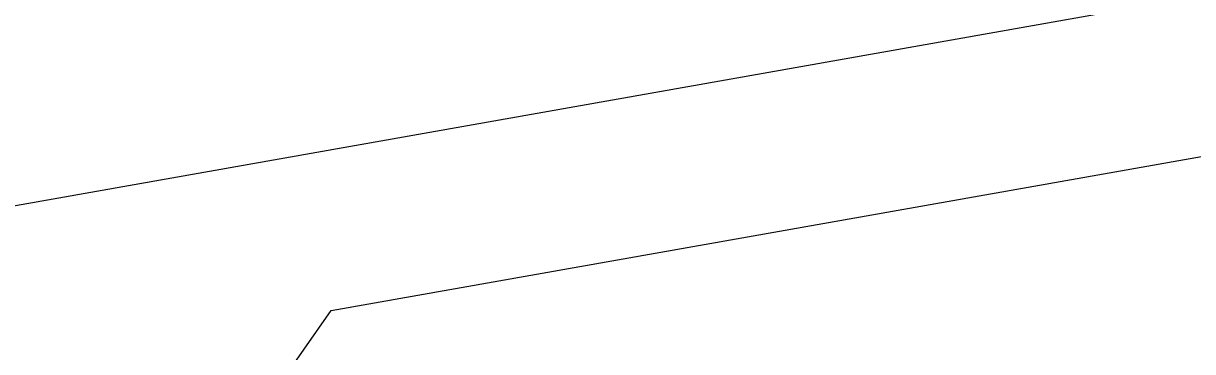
# Model space of a CAD drawing. Header units: millimetres. Extents: x -13407 to 95998, y -2611 to 109495.
# Drawn here: x 15237.28 to 15254.37, y 50778.63 to 50783.44 of the extents above; entities that cross this region are included whole.
import ezdxf
from ezdxf import colors
from ezdxf.entities.mleader import LeaderData, LeaderLine
from ezdxf.math import Vec2, Vec3

# ---------------------------------------------------------------- set-up
doc = ezdxf.new("R2010")
doc.units = ezdxf.units.MM
for name, color, linetype, lineweight in [('АР_Отметки', 250, 'Continuous', 15), ('АР_Размеры', 175, 'Continuous', 9), ('АР_Сущ Несущая стена', 202, 'Continuous', 30)]:
    doc.layers.add(name, color=color, linetype=linetype, lineweight=lineweight)
doc.styles.add('ISOCPEUR', font='isocpeur.ttf', dxfattribs={"width": 0.7})

# ---------------------------------------------------------------- blocks, each defined once
blk = doc.blocks.new('_DotSmall')
at = {"color": 0, "linetype": 'ByBlock', "const_width": 0.5}
blk.add_lwpolyline([(-0.0625, 0, 1), (0.0625, 0, 1)], format="xyb", close=True, dxfattribs=at)

msp = doc.modelspace()

# ---------------------------------------------------------------- linework, layer by layer
at = {"layer": 'АР_Размеры', "color": 5, "lineweight": 0, "ltscale": 100, "transparency": 33554687}
msp.add_lwpolyline([(15192.139, 50853.646), (15251.183, 50864.111), (15265.077, 50785.718), (15206.033, 50775.253)], close=True, dxfattribs=at)
msp.add_lwpolyline([(15192.139, 50853.646), (15251.183, 50864.111), (15265.077, 50785.718), (15206.033, 50775.253)], close=True, dxfattribs=at)
msp.add_lwpolyline([(15192.139, 50853.646), (15251.183, 50864.111), (15265.077, 50785.718), (15206.033, 50775.253)], close=True, dxfattribs=at)
msp.add_lwpolyline([(15192.139, 50853.646), (15251.183, 50864.111), (15265.077, 50785.718), (15206.033, 50775.253)], close=True, dxfattribs=at)
msp.add_lwpolyline([(15192.139, 50853.646), (15251.183, 50864.111), (15265.077, 50785.718), (15206.033, 50775.253)], close=True, dxfattribs=at)
msp.add_lwpolyline([(15192.139, 50853.646), (15251.183, 50864.111), (15265.077, 50785.718), (15206.033, 50775.253)], close=True, dxfattribs=at)
msp.add_lwpolyline([(15192.139, 50853.646), (15251.183, 50864.111), (15265.077, 50785.718), (15206.033, 50775.253)], close=True, dxfattribs=at)
msp.add_lwpolyline([(15192.139, 50853.646), (15251.183, 50864.111), (15265.077, 50785.718), (15206.033, 50775.253)], close=True, dxfattribs=at)
msp.add_lwpolyline([(15192.139, 50853.646), (15251.183, 50864.111), (15265.077, 50785.718), (15206.033, 50775.253)], close=True, dxfattribs=at)
msp.add_lwpolyline([(15192.139, 50853.646), (15251.183, 50864.111), (15265.077, 50785.718), (15206.033, 50775.253)], close=True, dxfattribs=at)
msp.add_lwpolyline([(15192.139, 50853.646), (15251.183, 50864.111), (15265.077, 50785.718), (15206.033, 50775.253)], close=True, dxfattribs=at)
msp.add_lwpolyline([(15192.139, 50853.646), (15251.183, 50864.111), (15265.077, 50785.718), (15206.033, 50775.253)], close=True, dxfattribs=at)
msp.add_lwpolyline([(15192.139, 50853.646), (15251.183, 50864.111), (15265.077, 50785.718), (15206.033, 50775.253)], close=True, dxfattribs=at)
msp.add_lwpolyline([(15192.139, 50853.646), (15251.183, 50864.111), (15265.077, 50785.718), (15206.033, 50775.253)], close=True, dxfattribs=at)
msp.add_lwpolyline([(15192.139, 50853.646), (15251.183, 50864.111), (15265.077, 50785.718), (15206.033, 50775.253)], close=True, dxfattribs=at)
msp.add_lwpolyline([(15192.139, 50853.646), (15251.183, 50864.111), (15265.077, 50785.718), (15206.033, 50775.253)], close=True, dxfattribs=at)
msp.add_lwpolyline([(15192.139, 50853.646), (15251.183, 50864.111), (15265.077, 50785.718), (15206.033, 50775.253)], close=True, dxfattribs=at)
msp.add_lwpolyline([(15192.139, 50853.646), (15251.183, 50864.111), (15265.077, 50785.718), (15206.033, 50775.253)], close=True, dxfattribs=at)
msp.add_lwpolyline([(15192.139, 50853.646), (15251.183, 50864.111), (15265.077, 50785.718), (15206.033, 50775.253)], close=True, dxfattribs=at)
msp.add_lwpolyline([(15192.139, 50853.646), (15251.183, 50864.111), (15265.077, 50785.718), (15206.033, 50775.253)], close=True, dxfattribs=at)
msp.add_lwpolyline([(15192.139, 50853.646), (15251.183, 50864.111), (15265.077, 50785.718), (15206.033, 50775.253)], close=True, dxfattribs=at)
msp.add_lwpolyline([(15192.139, 50853.646), (15251.183, 50864.111), (15265.077, 50785.718), (15206.033, 50775.253)], close=True, dxfattribs=at)
msp.add_lwpolyline([(15192.139, 50853.646), (15251.183, 50864.111), (15265.077, 50785.718), (15206.033, 50775.253)], close=True, dxfattribs=at)
msp.add_lwpolyline([(15192.139, 50853.646), (15251.183, 50864.111), (15265.077, 50785.718), (15206.033, 50775.253)], close=True, dxfattribs=at)
msp.add_lwpolyline([(15192.139, 50853.646), (15251.183, 50864.111), (15265.077, 50785.718), (15206.033, 50775.253)], close=True, dxfattribs=at)
msp.add_lwpolyline([(15192.139, 50853.646), (15251.183, 50864.111), (15265.077, 50785.718), (15206.033, 50775.253)], close=True, dxfattribs=at)
msp.add_lwpolyline([(15192.139, 50853.646), (15251.183, 50864.111), (15265.077, 50785.718), (15206.033, 50775.253)], close=True, dxfattribs=at)
msp.add_lwpolyline([(15192.139, 50853.646), (15251.183, 50864.111), (15265.077, 50785.718), (15206.033, 50775.253)], close=True, dxfattribs=at)
msp.add_lwpolyline([(15192.139, 50853.646), (15251.183, 50864.111), (15265.077, 50785.718), (15206.033, 50775.253)], close=True, dxfattribs=at)
msp.add_lwpolyline([(15192.139, 50853.646), (15251.183, 50864.111), (15265.077, 50785.718), (15206.033, 50775.253)], close=True, dxfattribs=at)
msp.add_lwpolyline([(15192.139, 50853.646), (15251.183, 50864.111), (15265.077, 50785.718), (15206.033, 50775.253)], close=True, dxfattribs=at)
msp.add_lwpolyline([(15192.139, 50853.646), (15251.183, 50864.111), (15265.077, 50785.718), (15206.033, 50775.253)], close=True, dxfattribs=at)
msp.add_lwpolyline([(15192.139, 50853.646), (15251.183, 50864.111), (15265.077, 50785.718), (15206.033, 50775.253)], close=True, dxfattribs=at)
msp.add_lwpolyline([(15192.139, 50853.646), (15251.183, 50864.111), (15265.077, 50785.718), (15206.033, 50775.253)], close=True, dxfattribs=at)
msp.add_lwpolyline([(15192.139, 50853.646), (15251.183, 50864.111), (15265.077, 50785.718), (15206.033, 50775.253)], close=True, dxfattribs=at)
msp.add_lwpolyline([(15192.139, 50853.646), (15251.183, 50864.111), (15265.077, 50785.718), (15206.033, 50775.253)], close=True, dxfattribs=at)
msp.add_lwpolyline([(15192.139, 50853.646), (15251.183, 50864.111), (15265.077, 50785.718), (15206.033, 50775.253)], close=True, dxfattribs=at)
msp.add_lwpolyline([(15192.139, 50853.646), (15251.183, 50864.111), (15265.077, 50785.718), (15206.033, 50775.253)], close=True, dxfattribs=at)
msp.add_lwpolyline([(15192.139, 50853.646), (15251.183, 50864.111), (15265.077, 50785.718), (15206.033, 50775.253)], close=True, dxfattribs=at)
msp.add_lwpolyline([(15192.139, 50853.646), (15251.183, 50864.111), (15265.077, 50785.718), (15206.033, 50775.253)], close=True, dxfattribs=at)
msp.add_lwpolyline([(15192.139, 50853.646), (15251.183, 50864.111), (15265.077, 50785.718), (15206.033, 50775.253)], close=True, dxfattribs=at)
msp.add_lwpolyline([(15192.139, 50853.646), (15251.183, 50864.111), (15265.077, 50785.718), (15206.033, 50775.253)], close=True, dxfattribs=at)
msp.add_lwpolyline([(15192.139, 50853.646), (15251.183, 50864.111), (15265.077, 50785.718), (15206.033, 50775.253)], close=True, dxfattribs=at)
msp.add_lwpolyline([(15192.139, 50853.646), (15251.183, 50864.111), (15265.077, 50785.718), (15206.033, 50775.253)], close=True, dxfattribs=at)
msp.add_lwpolyline([(15192.139, 50853.646), (15251.183, 50864.111), (15265.077, 50785.718), (15206.033, 50775.253)], close=True, dxfattribs=at)
msp.add_lwpolyline([(15192.139, 50853.646), (15251.183, 50864.111), (15265.077, 50785.718), (15206.033, 50775.253)], close=True, dxfattribs=at)
msp.add_lwpolyline([(15192.139, 50853.646), (15251.183, 50864.111), (15265.077, 50785.718), (15206.033, 50775.253)], close=True, dxfattribs=at)
msp.add_lwpolyline([(15192.139, 50853.646), (15251.183, 50864.111), (15265.077, 50785.718), (15206.033, 50775.253)], close=True, dxfattribs=at)
msp.add_lwpolyline([(15192.139, 50853.646), (15251.183, 50864.111), (15265.077, 50785.718), (15206.033, 50775.253)], close=True, dxfattribs=at)
msp.add_lwpolyline([(15192.139, 50853.646), (15251.183, 50864.111), (15265.077, 50785.718), (15206.033, 50775.253)], close=True, dxfattribs=at)
msp.add_lwpolyline([(15192.139, 50853.646), (15251.183, 50864.111), (15265.077, 50785.718), (15206.033, 50775.253)], close=True, dxfattribs=at)
msp.add_lwpolyline([(15192.139, 50853.646), (15251.183, 50864.111), (15265.077, 50785.718), (15206.033, 50775.253)], close=True, dxfattribs=at)
msp.add_lwpolyline([(15192.139, 50853.646), (15251.183, 50864.111), (15265.077, 50785.718), (15206.033, 50775.253)], close=True, dxfattribs=at)
msp.add_lwpolyline([(15192.139, 50853.646), (15251.183, 50864.111), (15265.077, 50785.718), (15206.033, 50775.253)], close=True, dxfattribs=at)
msp.add_lwpolyline([(15192.139, 50853.646), (15251.183, 50864.111), (15265.077, 50785.718), (15206.033, 50775.253)], close=True, dxfattribs=at)
msp.add_lwpolyline([(15192.139, 50853.646), (15251.183, 50864.111), (15265.077, 50785.718), (15206.033, 50775.253)], close=True, dxfattribs=at)
msp.add_lwpolyline([(15192.139, 50853.646), (15251.183, 50864.111), (15265.077, 50785.718), (15206.033, 50775.253)], close=True, dxfattribs=at)
msp.add_lwpolyline([(15192.139, 50853.646), (15251.183, 50864.111), (15265.077, 50785.718), (15206.033, 50775.253)], close=True, dxfattribs=at)
msp.add_lwpolyline([(15192.139, 50853.646), (15251.183, 50864.111), (15265.077, 50785.718), (15206.033, 50775.253)], close=True, dxfattribs=at)
msp.add_lwpolyline([(15192.139, 50853.646), (15251.183, 50864.111), (15265.077, 50785.718), (15206.033, 50775.253)], close=True, dxfattribs=at)
msp.add_lwpolyline([(15192.139, 50853.646), (15251.183, 50864.111), (15265.077, 50785.718), (15206.033, 50775.253)], close=True, dxfattribs=at)
msp.add_lwpolyline([(15192.139, 50853.646), (15251.183, 50864.111), (15265.077, 50785.718), (15206.033, 50775.253)], close=True, dxfattribs=at)
msp.add_lwpolyline([(15192.139, 50853.646), (15251.183, 50864.111), (15265.077, 50785.718), (15206.033, 50775.253)], close=True, dxfattribs=at)
msp.add_lwpolyline([(15192.139, 50853.646), (15251.183, 50864.111), (15265.077, 50785.718), (15206.033, 50775.253)], close=True, dxfattribs=at)
msp.add_lwpolyline([(15192.139, 50853.646), (15251.183, 50864.111), (15265.077, 50785.718), (15206.033, 50775.253)], close=True, dxfattribs=at)
msp.add_lwpolyline([(15192.139, 50853.646), (15251.183, 50864.111), (15265.077, 50785.718), (15206.033, 50775.253)], close=True, dxfattribs=at)
msp.add_lwpolyline([(15192.139, 50853.646), (15251.183, 50864.111), (15265.077, 50785.718), (15206.033, 50775.253)], close=True, dxfattribs=at)
msp.add_lwpolyline([(15192.139, 50853.646), (15251.183, 50864.111), (15265.077, 50785.718), (15206.033, 50775.253)], close=True, dxfattribs=at)
msp.add_lwpolyline([(15192.139, 50853.646), (15251.183, 50864.111), (15265.077, 50785.718), (15206.033, 50775.253)], close=True, dxfattribs=at)
msp.add_lwpolyline([(15192.139, 50853.646), (15251.183, 50864.111), (15265.077, 50785.718), (15206.033, 50775.253)], close=True, dxfattribs=at)
msp.add_lwpolyline([(15192.139, 50853.646), (15251.183, 50864.111), (15265.077, 50785.718), (15206.033, 50775.253)], close=True, dxfattribs=at)
msp.add_lwpolyline([(15192.139, 50853.646), (15251.183, 50864.111), (15265.077, 50785.718), (15206.033, 50775.253)], close=True, dxfattribs=at)
msp.add_lwpolyline([(15192.139, 50853.646), (15251.183, 50864.111), (15265.077, 50785.718), (15206.033, 50775.253)], close=True, dxfattribs=at)
msp.add_lwpolyline([(15192.139, 50853.646), (15251.183, 50864.111), (15265.077, 50785.718), (15206.033, 50775.253)], close=True, dxfattribs=at)
msp.add_lwpolyline([(15192.139, 50853.646), (15251.183, 50864.111), (15265.077, 50785.718), (15206.033, 50775.253)], close=True, dxfattribs=at)
msp.add_lwpolyline([(15192.139, 50853.646), (15251.183, 50864.111), (15265.077, 50785.718), (15206.033, 50775.253)], close=True, dxfattribs=at)
msp.add_lwpolyline([(15192.139, 50853.646), (15251.183, 50864.111), (15265.077, 50785.718), (15206.033, 50775.253)], close=True, dxfattribs=at)
msp.add_lwpolyline([(15192.139, 50853.646), (15251.183, 50864.111), (15265.077, 50785.718), (15206.033, 50775.253)], close=True, dxfattribs=at)
msp.add_lwpolyline([(15192.139, 50853.646), (15251.183, 50864.111), (15265.077, 50785.718), (15206.033, 50775.253)], close=True, dxfattribs=at)
msp.add_lwpolyline([(15192.139, 50853.646), (15251.183, 50864.111), (15265.077, 50785.718), (15206.033, 50775.253)], close=True, dxfattribs=at)
msp.add_lwpolyline([(15192.139, 50853.646), (15251.183, 50864.111), (15265.077, 50785.718), (15206.033, 50775.253)], close=True, dxfattribs=at)
msp.add_lwpolyline([(15192.139, 50853.646), (15251.183, 50864.111), (15265.077, 50785.718), (15206.033, 50775.253)], close=True, dxfattribs=at)
msp.add_lwpolyline([(15192.139, 50853.646), (15251.183, 50864.111), (15265.077, 50785.718), (15206.033, 50775.253)], close=True, dxfattribs=at)
msp.add_lwpolyline([(15192.139, 50853.646), (15251.183, 50864.111), (15265.077, 50785.718), (15206.033, 50775.253)], close=True, dxfattribs=at)
msp.add_lwpolyline([(15192.139, 50853.646), (15251.183, 50864.111), (15265.077, 50785.718), (15206.033, 50775.253)], close=True, dxfattribs=at)
msp.add_lwpolyline([(15192.139, 50853.646), (15251.183, 50864.111), (15265.077, 50785.718), (15206.033, 50775.253)], close=True, dxfattribs=at)
msp.add_lwpolyline([(15192.139, 50853.646), (15251.183, 50864.111), (15265.077, 50785.718), (15206.033, 50775.253)], close=True, dxfattribs=at)
msp.add_lwpolyline([(15192.139, 50853.646), (15251.183, 50864.111), (15265.077, 50785.718), (15206.033, 50775.253)], close=True, dxfattribs=at)
msp.add_lwpolyline([(15192.139, 50853.646), (15251.183, 50864.111), (15265.077, 50785.718), (15206.033, 50775.253)], close=True, dxfattribs=at)
msp.add_lwpolyline([(15192.139, 50853.646), (15251.183, 50864.111), (15265.077, 50785.718), (15206.033, 50775.253)], close=True, dxfattribs=at)
msp.add_lwpolyline([(15192.139, 50853.646), (15251.183, 50864.111), (15265.077, 50785.718), (15206.033, 50775.253)], close=True, dxfattribs=at)
msp.add_lwpolyline([(15192.139, 50853.646), (15251.183, 50864.111), (15265.077, 50785.718), (15206.033, 50775.253)], close=True, dxfattribs=at)
msp.add_lwpolyline([(15192.139, 50853.646), (15251.183, 50864.111), (15265.077, 50785.718), (15206.033, 50775.253)], close=True, dxfattribs=at)
msp.add_lwpolyline([(15192.139, 50853.646), (15251.183, 50864.111), (15265.077, 50785.718), (15206.033, 50775.253)], close=True, dxfattribs=at)
msp.add_lwpolyline([(15192.139, 50853.646), (15251.183, 50864.111), (15265.077, 50785.718), (15206.033, 50775.253)], close=True, dxfattribs=at)
msp.add_lwpolyline([(15192.139, 50853.646), (15251.183, 50864.111), (15265.077, 50785.718), (15206.033, 50775.253)], close=True, dxfattribs=at)
msp.add_lwpolyline([(15192.139, 50853.646), (15251.183, 50864.111), (15265.077, 50785.718), (15206.033, 50775.253)], close=True, dxfattribs=at)
msp.add_lwpolyline([(15192.139, 50853.646), (15251.183, 50864.111), (15265.077, 50785.718), (15206.033, 50775.253)], close=True, dxfattribs=at)
msp.add_lwpolyline([(15192.139, 50853.646), (15251.183, 50864.111), (15265.077, 50785.718), (15206.033, 50775.253)], close=True, dxfattribs=at)
msp.add_lwpolyline([(15192.139, 50853.646), (15251.183, 50864.111), (15265.077, 50785.718), (15206.033, 50775.253)], close=True, dxfattribs=at)
msp.add_lwpolyline([(15192.139, 50853.646), (15251.183, 50864.111), (15265.077, 50785.718), (15206.033, 50775.253)], close=True, dxfattribs=at)
msp.add_lwpolyline([(15192.139, 50853.646), (15251.183, 50864.111), (15265.077, 50785.718), (15206.033, 50775.253)], close=True, dxfattribs=at)
msp.add_lwpolyline([(15192.139, 50853.646), (15251.183, 50864.111), (15265.077, 50785.718), (15206.033, 50775.253)], close=True, dxfattribs=at)
msp.add_lwpolyline([(15192.139, 50853.646), (15251.183, 50864.111), (15265.077, 50785.718), (15206.033, 50775.253)], close=True, dxfattribs=at)
msp.add_lwpolyline([(15192.139, 50853.646), (15251.183, 50864.111), (15265.077, 50785.718), (15206.033, 50775.253)], close=True, dxfattribs=at)
msp.add_lwpolyline([(15192.139, 50853.646), (15251.183, 50864.111), (15265.077, 50785.718), (15206.033, 50775.253)], close=True, dxfattribs=at)
msp.add_lwpolyline([(15192.139, 50853.646), (15251.183, 50864.111), (15265.077, 50785.718), (15206.033, 50775.253)], close=True, dxfattribs=at)
msp.add_lwpolyline([(15192.139, 50853.646), (15251.183, 50864.111), (15265.077, 50785.718), (15206.033, 50775.253)], close=True, dxfattribs=at)
msp.add_lwpolyline([(15192.139, 50853.646), (15251.183, 50864.111), (15265.077, 50785.718), (15206.033, 50775.253)], close=True, dxfattribs=at)
msp.add_lwpolyline([(15192.139, 50853.646), (15251.183, 50864.111), (15265.077, 50785.718), (15206.033, 50775.253)], close=True, dxfattribs=at)
msp.add_lwpolyline([(15192.139, 50853.646), (15251.183, 50864.111), (15265.077, 50785.718), (15206.033, 50775.253)], close=True, dxfattribs=at)
msp.add_lwpolyline([(15192.139, 50853.646), (15251.183, 50864.111), (15265.077, 50785.718), (15206.033, 50775.253)], close=True, dxfattribs=at)
msp.add_lwpolyline([(15246.184, 50748.813), (15240.992, 50778.105), (15241.782, 50779.236), (15264.521, 50783.266), (15265.652, 50782.476), (15266.354, 50778.514), (15265.436, 50778.104), (15265.154, 50778.302), (15260.592, 50777.493), (15260.493, 50777.352), (15258.39, 50775.246), (15258.002, 50773.939), (15259.045, 50768.056)], dxfattribs=at)
msp.add_lwpolyline([(15246.184, 50748.813), (15240.992, 50778.105), (15241.782, 50779.236), (15264.521, 50783.266), (15265.652, 50782.476), (15266.354, 50778.514), (15265.436, 50778.104), (15265.154, 50778.302), (15260.592, 50777.493), (15260.493, 50777.352), (15258.39, 50775.246), (15258.002, 50773.939), (15259.045, 50768.056)], dxfattribs=at)
msp.add_lwpolyline([(15246.184, 50748.813), (15240.992, 50778.105), (15241.782, 50779.236), (15264.521, 50783.266), (15265.652, 50782.476), (15266.354, 50778.514), (15265.436, 50778.104), (15265.154, 50778.302), (15260.592, 50777.493), (15260.493, 50777.352), (15258.39, 50775.246), (15258.002, 50773.939), (15259.045, 50768.056)], dxfattribs=at)
msp.add_lwpolyline([(15246.184, 50748.813), (15240.992, 50778.105), (15241.782, 50779.236), (15264.521, 50783.266), (15265.652, 50782.476), (15266.354, 50778.514), (15265.436, 50778.104), (15265.154, 50778.302), (15260.592, 50777.493), (15260.493, 50777.352), (15258.39, 50775.246), (15258.002, 50773.939), (15259.045, 50768.056)], dxfattribs=at)
msp.add_lwpolyline([(15246.184, 50748.813), (15240.992, 50778.105), (15241.782, 50779.236), (15264.521, 50783.266), (15265.652, 50782.476), (15266.354, 50778.514), (15265.436, 50778.104), (15265.154, 50778.302), (15260.592, 50777.493), (15260.493, 50777.352), (15258.39, 50775.246), (15258.002, 50773.939), (15259.045, 50768.056)], dxfattribs=at)
msp.add_lwpolyline([(15246.184, 50748.813), (15240.992, 50778.105), (15241.782, 50779.236), (15264.521, 50783.266), (15265.652, 50782.476), (15266.354, 50778.514), (15265.436, 50778.104), (15265.154, 50778.302), (15260.592, 50777.493), (15260.493, 50777.352), (15258.39, 50775.246), (15258.002, 50773.939), (15259.045, 50768.056)], dxfattribs=at)
msp.add_lwpolyline([(15246.184, 50748.813), (15240.992, 50778.105), (15241.782, 50779.236), (15264.521, 50783.266), (15265.652, 50782.476), (15266.354, 50778.514), (15265.436, 50778.104), (15265.154, 50778.302), (15260.592, 50777.493), (15260.493, 50777.352), (15258.39, 50775.246), (15258.002, 50773.939), (15259.045, 50768.056)], dxfattribs=at)
msp.add_lwpolyline([(15246.184, 50748.813), (15240.992, 50778.105), (15241.782, 50779.236), (15264.521, 50783.266), (15265.652, 50782.476), (15266.354, 50778.514), (15265.436, 50778.104), (15265.154, 50778.302), (15260.592, 50777.493), (15260.493, 50777.352), (15258.39, 50775.246), (15258.002, 50773.939), (15259.045, 50768.056)], dxfattribs=at)
msp.add_lwpolyline([(15246.184, 50748.813), (15240.992, 50778.105), (15241.782, 50779.236), (15264.521, 50783.266), (15265.652, 50782.476), (15266.354, 50778.514), (15265.436, 50778.104), (15265.154, 50778.302), (15260.592, 50777.493), (15260.493, 50777.352), (15258.39, 50775.246), (15258.002, 50773.939), (15259.045, 50768.056)], dxfattribs=at)
msp.add_lwpolyline([(15246.184, 50748.813), (15240.992, 50778.105), (15241.782, 50779.236), (15264.521, 50783.266), (15265.652, 50782.476), (15266.354, 50778.514), (15265.436, 50778.104), (15265.154, 50778.302), (15260.592, 50777.493), (15260.493, 50777.352), (15258.39, 50775.246), (15258.002, 50773.939), (15259.045, 50768.056)], dxfattribs=at)
msp.add_lwpolyline([(15246.184, 50748.813), (15240.992, 50778.105), (15241.782, 50779.236), (15264.521, 50783.266), (15265.652, 50782.476), (15266.354, 50778.514), (15265.436, 50778.104), (15265.154, 50778.302), (15260.592, 50777.493), (15260.493, 50777.352), (15258.39, 50775.246), (15258.002, 50773.939), (15259.045, 50768.056)], dxfattribs=at)
msp.add_lwpolyline([(15246.184, 50748.813), (15240.992, 50778.105), (15241.782, 50779.236), (15264.521, 50783.266), (15265.652, 50782.476), (15266.354, 50778.514), (15265.436, 50778.104), (15265.154, 50778.302), (15260.592, 50777.493), (15260.493, 50777.352), (15258.39, 50775.246), (15258.002, 50773.939), (15259.045, 50768.056)], dxfattribs=at)
msp.add_lwpolyline([(15246.184, 50748.813), (15240.992, 50778.105), (15241.782, 50779.236), (15264.521, 50783.266), (15265.652, 50782.476), (15266.354, 50778.514), (15265.436, 50778.104), (15265.154, 50778.302), (15260.592, 50777.493), (15260.493, 50777.352), (15258.39, 50775.246), (15258.002, 50773.939), (15259.045, 50768.056)], dxfattribs=at)
msp.add_lwpolyline([(15246.184, 50748.813), (15240.992, 50778.105), (15241.782, 50779.236), (15264.521, 50783.266), (15265.652, 50782.476), (15266.354, 50778.514), (15265.436, 50778.104), (15265.154, 50778.302), (15260.592, 50777.493), (15260.493, 50777.352), (15258.39, 50775.246), (15258.002, 50773.939), (15259.045, 50768.056)], dxfattribs=at)
msp.add_lwpolyline([(15246.184, 50748.813), (15240.992, 50778.105), (15241.782, 50779.236), (15264.521, 50783.266), (15265.652, 50782.476), (15266.354, 50778.514), (15265.436, 50778.104), (15265.154, 50778.302), (15260.592, 50777.493), (15260.493, 50777.352), (15258.39, 50775.246), (15258.002, 50773.939), (15259.045, 50768.056)], dxfattribs=at)
msp.add_lwpolyline([(15246.184, 50748.813), (15240.992, 50778.105), (15241.782, 50779.236), (15264.521, 50783.266), (15265.652, 50782.476), (15266.354, 50778.514), (15265.436, 50778.104), (15265.154, 50778.302), (15260.592, 50777.493), (15260.493, 50777.352), (15258.39, 50775.246), (15258.002, 50773.939), (15259.045, 50768.056)], dxfattribs=at)
msp.add_lwpolyline([(15246.184, 50748.813), (15240.992, 50778.105), (15241.782, 50779.236), (15264.521, 50783.266), (15265.652, 50782.476), (15266.354, 50778.514), (15265.436, 50778.104), (15265.154, 50778.302), (15260.592, 50777.493), (15260.493, 50777.352), (15258.39, 50775.246), (15258.002, 50773.939), (15259.045, 50768.056)], dxfattribs=at)
msp.add_lwpolyline([(15246.184, 50748.813), (15240.992, 50778.105), (15241.782, 50779.236), (15264.521, 50783.266), (15265.652, 50782.476), (15266.354, 50778.514), (15265.436, 50778.104), (15265.154, 50778.302), (15260.592, 50777.493), (15260.493, 50777.352), (15258.39, 50775.246), (15258.002, 50773.939), (15259.045, 50768.056)], dxfattribs=at)
msp.add_lwpolyline([(15246.184, 50748.813), (15240.992, 50778.105), (15241.782, 50779.236), (15264.521, 50783.266), (15265.652, 50782.476), (15266.354, 50778.514), (15265.436, 50778.104), (15265.154, 50778.302), (15260.592, 50777.493), (15260.493, 50777.352), (15258.39, 50775.246), (15258.002, 50773.939), (15259.045, 50768.056)], dxfattribs=at)
msp.add_lwpolyline([(15246.184, 50748.813), (15240.992, 50778.105), (15241.782, 50779.236), (15264.521, 50783.266), (15265.652, 50782.476), (15266.354, 50778.514), (15265.436, 50778.104), (15265.154, 50778.302), (15260.592, 50777.493), (15260.493, 50777.352), (15258.39, 50775.246), (15258.002, 50773.939), (15259.045, 50768.056)], dxfattribs=at)
msp.add_lwpolyline([(15246.184, 50748.813), (15240.992, 50778.105), (15241.782, 50779.236), (15264.521, 50783.266), (15265.652, 50782.476), (15266.354, 50778.514), (15265.436, 50778.104), (15265.154, 50778.302), (15260.592, 50777.493), (15260.493, 50777.352), (15258.39, 50775.246), (15258.002, 50773.939), (15259.045, 50768.056)], dxfattribs=at)
msp.add_lwpolyline([(15246.184, 50748.813), (15240.992, 50778.105), (15241.782, 50779.236), (15264.521, 50783.266), (15265.652, 50782.476), (15266.354, 50778.514), (15265.436, 50778.104), (15265.154, 50778.302), (15260.592, 50777.493), (15260.493, 50777.352), (15258.39, 50775.246), (15258.002, 50773.939), (15259.045, 50768.056)], dxfattribs=at)
msp.add_lwpolyline([(15246.184, 50748.813), (15240.992, 50778.105), (15241.782, 50779.236), (15264.521, 50783.266), (15265.652, 50782.476), (15266.354, 50778.514), (15265.436, 50778.104), (15265.154, 50778.302), (15260.592, 50777.493), (15260.493, 50777.352), (15258.39, 50775.246), (15258.002, 50773.939), (15259.045, 50768.056)], dxfattribs=at)
msp.add_lwpolyline([(15246.184, 50748.813), (15240.992, 50778.105), (15241.782, 50779.236), (15264.521, 50783.266), (15265.652, 50782.476), (15266.354, 50778.514), (15265.436, 50778.104), (15265.154, 50778.302), (15260.592, 50777.493), (15260.493, 50777.352), (15258.39, 50775.246), (15258.002, 50773.939), (15259.045, 50768.056)], dxfattribs=at)
msp.add_lwpolyline([(15246.184, 50748.813), (15240.992, 50778.105), (15241.782, 50779.236), (15264.521, 50783.266), (15265.652, 50782.476), (15266.354, 50778.514), (15265.436, 50778.104), (15265.154, 50778.302), (15260.592, 50777.493), (15260.493, 50777.352), (15258.39, 50775.246), (15258.002, 50773.939), (15259.045, 50768.056)], dxfattribs=at)
msp.add_lwpolyline([(15246.184, 50748.813), (15240.992, 50778.105), (15241.782, 50779.236), (15264.521, 50783.266), (15265.652, 50782.476), (15266.354, 50778.514), (15265.436, 50778.104), (15265.154, 50778.302), (15260.592, 50777.493), (15260.493, 50777.352), (15258.39, 50775.246), (15258.002, 50773.939), (15259.045, 50768.056)], dxfattribs=at)
msp.add_lwpolyline([(15246.184, 50748.813), (15240.992, 50778.105), (15241.782, 50779.236), (15264.521, 50783.266), (15265.652, 50782.476), (15266.354, 50778.514), (15265.436, 50778.104), (15265.154, 50778.302), (15260.592, 50777.493), (15260.493, 50777.352), (15258.39, 50775.246), (15258.002, 50773.939), (15259.045, 50768.056)], dxfattribs=at)
msp.add_lwpolyline([(15246.184, 50748.813), (15240.992, 50778.105), (15241.782, 50779.236), (15264.521, 50783.266), (15265.652, 50782.476), (15266.354, 50778.514), (15265.436, 50778.104), (15265.154, 50778.302), (15260.592, 50777.493), (15260.493, 50777.352), (15258.39, 50775.246), (15258.002, 50773.939), (15259.045, 50768.056)], dxfattribs=at)
msp.add_lwpolyline([(15246.184, 50748.813), (15240.992, 50778.105), (15241.782, 50779.236), (15264.521, 50783.266), (15265.652, 50782.476), (15266.354, 50778.514), (15265.436, 50778.104), (15265.154, 50778.302), (15260.592, 50777.493), (15260.493, 50777.352), (15258.39, 50775.246), (15258.002, 50773.939), (15259.045, 50768.056)], dxfattribs=at)
msp.add_lwpolyline([(15246.184, 50748.813), (15240.992, 50778.105), (15241.782, 50779.236), (15264.521, 50783.266), (15265.652, 50782.476), (15266.354, 50778.514), (15265.436, 50778.104), (15265.154, 50778.302), (15260.592, 50777.493), (15260.493, 50777.352), (15258.39, 50775.246), (15258.002, 50773.939), (15259.045, 50768.056)], dxfattribs=at)
msp.add_lwpolyline([(15246.184, 50748.813), (15240.992, 50778.105), (15241.782, 50779.236), (15264.521, 50783.266), (15265.652, 50782.476), (15266.354, 50778.514), (15265.436, 50778.104), (15265.154, 50778.302), (15260.592, 50777.493), (15260.493, 50777.352), (15258.39, 50775.246), (15258.002, 50773.939), (15259.045, 50768.056)], dxfattribs=at)
msp.add_lwpolyline([(15246.184, 50748.813), (15240.992, 50778.105), (15241.782, 50779.236), (15264.521, 50783.266), (15265.652, 50782.476), (15266.354, 50778.514), (15265.436, 50778.104), (15265.154, 50778.302), (15260.592, 50777.493), (15260.493, 50777.352), (15258.39, 50775.246), (15258.002, 50773.939), (15259.045, 50768.056)], dxfattribs=at)
msp.add_lwpolyline([(15246.184, 50748.813), (15240.992, 50778.105), (15241.782, 50779.236), (15264.521, 50783.266), (15265.652, 50782.476), (15266.354, 50778.514), (15265.436, 50778.104), (15265.154, 50778.302), (15260.592, 50777.493), (15260.493, 50777.352), (15258.39, 50775.246), (15258.002, 50773.939), (15259.045, 50768.056)], dxfattribs=at)
msp.add_lwpolyline([(15246.184, 50748.813), (15240.992, 50778.105), (15241.782, 50779.236), (15264.521, 50783.266), (15265.652, 50782.476), (15266.354, 50778.514), (15265.436, 50778.104), (15265.154, 50778.302), (15260.592, 50777.493), (15260.493, 50777.352), (15258.39, 50775.246), (15258.002, 50773.939), (15259.045, 50768.056)], dxfattribs=at)
msp.add_lwpolyline([(15246.184, 50748.813), (15240.992, 50778.105), (15241.782, 50779.236), (15264.521, 50783.266), (15265.652, 50782.476), (15266.354, 50778.514), (15265.436, 50778.104), (15265.154, 50778.302), (15260.592, 50777.493), (15260.493, 50777.352), (15258.39, 50775.246), (15258.002, 50773.939), (15259.045, 50768.056)], dxfattribs=at)
msp.add_lwpolyline([(15246.184, 50748.813), (15240.992, 50778.105), (15241.782, 50779.236), (15264.521, 50783.266), (15265.652, 50782.476), (15266.354, 50778.514), (15265.436, 50778.104), (15265.154, 50778.302), (15260.592, 50777.493), (15260.493, 50777.352), (15258.39, 50775.246), (15258.002, 50773.939), (15259.045, 50768.056)], dxfattribs=at)
msp.add_lwpolyline([(15246.184, 50748.813), (15240.992, 50778.105), (15241.782, 50779.236), (15264.521, 50783.266), (15265.652, 50782.476), (15266.354, 50778.514), (15265.436, 50778.104), (15265.154, 50778.302), (15260.592, 50777.493), (15260.493, 50777.352), (15258.39, 50775.246), (15258.002, 50773.939), (15259.045, 50768.056)], dxfattribs=at)
msp.add_lwpolyline([(15246.184, 50748.813), (15240.992, 50778.105), (15241.782, 50779.236), (15264.521, 50783.266), (15265.652, 50782.476), (15266.354, 50778.514), (15265.436, 50778.104), (15265.154, 50778.302), (15260.592, 50777.493), (15260.493, 50777.352), (15258.39, 50775.246), (15258.002, 50773.939), (15259.045, 50768.056)], dxfattribs=at)
msp.add_lwpolyline([(15246.184, 50748.813), (15240.992, 50778.105), (15241.782, 50779.236), (15264.521, 50783.266), (15265.652, 50782.476), (15266.354, 50778.514), (15265.436, 50778.104), (15265.154, 50778.302), (15260.592, 50777.493), (15260.493, 50777.352), (15258.39, 50775.246), (15258.002, 50773.939), (15259.045, 50768.056)], dxfattribs=at)
msp.add_lwpolyline([(15246.184, 50748.813), (15240.992, 50778.105), (15241.782, 50779.236), (15264.521, 50783.266), (15265.652, 50782.476), (15266.354, 50778.514), (15265.436, 50778.104), (15265.154, 50778.302), (15260.592, 50777.493), (15260.493, 50777.352), (15258.39, 50775.246), (15258.002, 50773.939), (15259.045, 50768.056)], dxfattribs=at)
msp.add_lwpolyline([(15246.184, 50748.813), (15240.992, 50778.105), (15241.782, 50779.236), (15264.521, 50783.266), (15265.652, 50782.476), (15266.354, 50778.514), (15265.436, 50778.104), (15265.154, 50778.302), (15260.592, 50777.493), (15260.493, 50777.352), (15258.39, 50775.246), (15258.002, 50773.939), (15259.045, 50768.056)], dxfattribs=at)
msp.add_lwpolyline([(15246.184, 50748.813), (15240.992, 50778.105), (15241.782, 50779.236), (15264.521, 50783.266), (15265.652, 50782.476), (15266.354, 50778.514), (15265.436, 50778.104), (15265.154, 50778.302), (15260.592, 50777.493), (15260.493, 50777.352), (15258.39, 50775.246), (15258.002, 50773.939), (15259.045, 50768.056)], dxfattribs=at)
msp.add_lwpolyline([(15246.184, 50748.813), (15240.992, 50778.105), (15241.782, 50779.236), (15264.521, 50783.266), (15265.652, 50782.476), (15266.354, 50778.514), (15265.436, 50778.104), (15265.154, 50778.302), (15260.592, 50777.493), (15260.493, 50777.352), (15258.39, 50775.246), (15258.002, 50773.939), (15259.045, 50768.056)], dxfattribs=at)
msp.add_lwpolyline([(15246.184, 50748.813), (15240.992, 50778.105), (15241.782, 50779.236), (15264.521, 50783.266), (15265.652, 50782.476), (15266.354, 50778.514), (15265.436, 50778.104), (15265.154, 50778.302), (15260.592, 50777.493), (15260.493, 50777.352), (15258.39, 50775.246), (15258.002, 50773.939), (15259.045, 50768.056)], dxfattribs=at)
msp.add_lwpolyline([(15246.184, 50748.813), (15240.992, 50778.105), (15241.782, 50779.236), (15264.521, 50783.266), (15265.652, 50782.476), (15266.354, 50778.514), (15265.436, 50778.104), (15265.154, 50778.302), (15260.592, 50777.493), (15260.493, 50777.352), (15258.39, 50775.246), (15258.002, 50773.939), (15259.045, 50768.056)], dxfattribs=at)
msp.add_lwpolyline([(15246.184, 50748.813), (15240.992, 50778.105), (15241.782, 50779.236), (15264.521, 50783.266), (15265.652, 50782.476), (15266.354, 50778.514), (15265.436, 50778.104), (15265.154, 50778.302), (15260.592, 50777.493), (15260.493, 50777.352), (15258.39, 50775.246), (15258.002, 50773.939), (15259.045, 50768.056)], dxfattribs=at)
msp.add_lwpolyline([(15246.184, 50748.813), (15240.992, 50778.105), (15241.782, 50779.236), (15264.521, 50783.266), (15265.652, 50782.476), (15266.354, 50778.514), (15265.436, 50778.104), (15265.154, 50778.302), (15260.592, 50777.493), (15260.493, 50777.352), (15258.39, 50775.246), (15258.002, 50773.939), (15259.045, 50768.056)], dxfattribs=at)
msp.add_lwpolyline([(15246.184, 50748.813), (15240.992, 50778.105), (15241.782, 50779.236), (15264.521, 50783.266), (15265.652, 50782.476), (15266.354, 50778.514), (15265.436, 50778.104), (15265.154, 50778.302), (15260.592, 50777.493), (15260.493, 50777.352), (15258.39, 50775.246), (15258.002, 50773.939), (15259.045, 50768.056)], dxfattribs=at)
msp.add_lwpolyline([(15246.184, 50748.813), (15240.992, 50778.105), (15241.782, 50779.236), (15264.521, 50783.266), (15265.652, 50782.476), (15266.354, 50778.514), (15265.436, 50778.104), (15265.154, 50778.302), (15260.592, 50777.493), (15260.493, 50777.352), (15258.39, 50775.246), (15258.002, 50773.939), (15259.045, 50768.056)], dxfattribs=at)
msp.add_lwpolyline([(15246.184, 50748.813), (15240.992, 50778.105), (15241.782, 50779.236), (15264.521, 50783.266), (15265.652, 50782.476), (15266.354, 50778.514), (15265.436, 50778.104), (15265.154, 50778.302), (15260.592, 50777.493), (15260.493, 50777.352), (15258.39, 50775.246), (15258.002, 50773.939), (15259.045, 50768.056)], dxfattribs=at)
msp.add_lwpolyline([(15246.184, 50748.813), (15240.992, 50778.105), (15241.782, 50779.236), (15264.521, 50783.266), (15265.652, 50782.476), (15266.354, 50778.514), (15265.436, 50778.104), (15265.154, 50778.302), (15260.592, 50777.493), (15260.493, 50777.352), (15258.39, 50775.246), (15258.002, 50773.939), (15259.045, 50768.056)], dxfattribs=at)
msp.add_lwpolyline([(15246.184, 50748.813), (15240.992, 50778.105), (15241.782, 50779.236), (15264.521, 50783.266), (15265.652, 50782.476), (15266.354, 50778.514), (15265.436, 50778.104), (15265.154, 50778.302), (15260.592, 50777.493), (15260.493, 50777.352), (15258.39, 50775.246), (15258.002, 50773.939), (15259.045, 50768.056)], dxfattribs=at)
msp.add_lwpolyline([(15246.184, 50748.813), (15240.992, 50778.105), (15241.782, 50779.236), (15264.521, 50783.266), (15265.652, 50782.476), (15266.354, 50778.514), (15265.436, 50778.104), (15265.154, 50778.302), (15260.592, 50777.493), (15260.493, 50777.352), (15258.39, 50775.246), (15258.002, 50773.939), (15259.045, 50768.056)], dxfattribs=at)
msp.add_lwpolyline([(15246.184, 50748.813), (15240.992, 50778.105), (15241.782, 50779.236), (15264.521, 50783.266), (15265.652, 50782.476), (15266.354, 50778.514), (15265.436, 50778.104), (15265.154, 50778.302), (15260.592, 50777.493), (15260.493, 50777.352), (15258.39, 50775.246), (15258.002, 50773.939), (15259.045, 50768.056)], dxfattribs=at)
msp.add_lwpolyline([(15246.184, 50748.813), (15240.992, 50778.105), (15241.782, 50779.236), (15264.521, 50783.266), (15265.652, 50782.476), (15266.354, 50778.514), (15265.436, 50778.104), (15265.154, 50778.302), (15260.592, 50777.493), (15260.493, 50777.352), (15258.39, 50775.246), (15258.002, 50773.939), (15259.045, 50768.056)], dxfattribs=at)
msp.add_lwpolyline([(15246.184, 50748.813), (15240.992, 50778.105), (15241.782, 50779.236), (15264.521, 50783.266), (15265.652, 50782.476), (15266.354, 50778.514), (15265.436, 50778.104), (15265.154, 50778.302), (15260.592, 50777.493), (15260.493, 50777.352), (15258.39, 50775.246), (15258.002, 50773.939), (15259.045, 50768.056)], dxfattribs=at)
msp.add_lwpolyline([(15246.184, 50748.813), (15240.992, 50778.105), (15241.782, 50779.236), (15264.521, 50783.266), (15265.652, 50782.476), (15266.354, 50778.514), (15265.436, 50778.104), (15265.154, 50778.302), (15260.592, 50777.493), (15260.493, 50777.352), (15258.39, 50775.246), (15258.002, 50773.939), (15259.045, 50768.056)], dxfattribs=at)
msp.add_lwpolyline([(15246.184, 50748.813), (15240.992, 50778.105), (15241.782, 50779.236), (15264.521, 50783.266), (15265.652, 50782.476), (15266.354, 50778.514), (15265.436, 50778.104), (15265.154, 50778.302), (15260.592, 50777.493), (15260.493, 50777.352), (15258.39, 50775.246), (15258.002, 50773.939), (15259.045, 50768.056)], dxfattribs=at)
msp.add_lwpolyline([(15246.184, 50748.813), (15240.992, 50778.105), (15241.782, 50779.236), (15264.521, 50783.266), (15265.652, 50782.476), (15266.354, 50778.514), (15265.436, 50778.104), (15265.154, 50778.302), (15260.592, 50777.493), (15260.493, 50777.352), (15258.39, 50775.246), (15258.002, 50773.939), (15259.045, 50768.056)], dxfattribs=at)
msp.add_lwpolyline([(15246.184, 50748.813), (15240.992, 50778.105), (15241.782, 50779.236), (15264.521, 50783.266), (15265.652, 50782.476), (15266.354, 50778.514), (15265.436, 50778.104), (15265.154, 50778.302), (15260.592, 50777.493), (15260.493, 50777.352), (15258.39, 50775.246), (15258.002, 50773.939), (15259.045, 50768.056)], dxfattribs=at)
msp.add_lwpolyline([(15246.184, 50748.813), (15240.992, 50778.105), (15241.782, 50779.236), (15264.521, 50783.266), (15265.652, 50782.476), (15266.354, 50778.514), (15265.436, 50778.104), (15265.154, 50778.302), (15260.592, 50777.493), (15260.493, 50777.352), (15258.39, 50775.246), (15258.002, 50773.939), (15259.045, 50768.056)], dxfattribs=at)
msp.add_lwpolyline([(15246.184, 50748.813), (15240.992, 50778.105), (15241.782, 50779.236), (15264.521, 50783.266), (15265.652, 50782.476), (15266.354, 50778.514), (15265.436, 50778.104), (15265.154, 50778.302), (15260.592, 50777.493), (15260.493, 50777.352), (15258.39, 50775.246), (15258.002, 50773.939), (15259.045, 50768.056)], dxfattribs=at)
msp.add_lwpolyline([(15246.184, 50748.813), (15240.992, 50778.105), (15241.782, 50779.236), (15264.521, 50783.266), (15265.652, 50782.476), (15266.354, 50778.514), (15265.436, 50778.104), (15265.154, 50778.302), (15260.592, 50777.493), (15260.493, 50777.352), (15258.39, 50775.246), (15258.002, 50773.939), (15259.045, 50768.056)], dxfattribs=at)
msp.add_lwpolyline([(15246.184, 50748.813), (15240.992, 50778.105), (15241.782, 50779.236), (15264.521, 50783.266), (15265.652, 50782.476), (15266.354, 50778.514), (15265.436, 50778.104), (15265.154, 50778.302), (15260.592, 50777.493), (15260.493, 50777.352), (15258.39, 50775.246), (15258.002, 50773.939), (15259.045, 50768.056)], dxfattribs=at)
msp.add_lwpolyline([(15246.184, 50748.813), (15240.992, 50778.105), (15241.782, 50779.236), (15264.521, 50783.266), (15265.652, 50782.476), (15266.354, 50778.514), (15265.436, 50778.104), (15265.154, 50778.302), (15260.592, 50777.493), (15260.493, 50777.352), (15258.39, 50775.246), (15258.002, 50773.939), (15259.045, 50768.056)], dxfattribs=at)
msp.add_lwpolyline([(15246.184, 50748.813), (15240.992, 50778.105), (15241.782, 50779.236), (15264.521, 50783.266), (15265.652, 50782.476), (15266.354, 50778.514), (15265.436, 50778.104), (15265.154, 50778.302), (15260.592, 50777.493), (15260.493, 50777.352), (15258.39, 50775.246), (15258.002, 50773.939), (15259.045, 50768.056)], dxfattribs=at)
msp.add_lwpolyline([(15246.184, 50748.813), (15240.992, 50778.105), (15241.782, 50779.236), (15264.521, 50783.266), (15265.652, 50782.476), (15266.354, 50778.514), (15265.436, 50778.104), (15265.154, 50778.302), (15260.592, 50777.493), (15260.493, 50777.352), (15258.39, 50775.246), (15258.002, 50773.939), (15259.045, 50768.056)], dxfattribs=at)
msp.add_lwpolyline([(15246.184, 50748.813), (15240.992, 50778.105), (15241.782, 50779.236), (15264.521, 50783.266), (15265.652, 50782.476), (15266.354, 50778.514), (15265.436, 50778.104), (15265.154, 50778.302), (15260.592, 50777.493), (15260.493, 50777.352), (15258.39, 50775.246), (15258.002, 50773.939), (15259.045, 50768.056)], dxfattribs=at)
msp.add_lwpolyline([(15246.184, 50748.813), (15240.992, 50778.105), (15241.782, 50779.236), (15264.521, 50783.266), (15265.652, 50782.476), (15266.354, 50778.514), (15265.436, 50778.104), (15265.154, 50778.302), (15260.592, 50777.493), (15260.493, 50777.352), (15258.39, 50775.246), (15258.002, 50773.939), (15259.045, 50768.056)], dxfattribs=at)
msp.add_lwpolyline([(15246.184, 50748.813), (15240.992, 50778.105), (15241.782, 50779.236), (15264.521, 50783.266), (15265.652, 50782.476), (15266.354, 50778.514), (15265.436, 50778.104), (15265.154, 50778.302), (15260.592, 50777.493), (15260.493, 50777.352), (15258.39, 50775.246), (15258.002, 50773.939), (15259.045, 50768.056)], dxfattribs=at)
msp.add_lwpolyline([(15246.184, 50748.813), (15240.992, 50778.105), (15241.782, 50779.236), (15264.521, 50783.266), (15265.652, 50782.476), (15266.354, 50778.514), (15265.436, 50778.104), (15265.154, 50778.302), (15260.592, 50777.493), (15260.493, 50777.352), (15258.39, 50775.246), (15258.002, 50773.939), (15259.045, 50768.056)], dxfattribs=at)
msp.add_lwpolyline([(15246.184, 50748.813), (15240.992, 50778.105), (15241.782, 50779.236), (15264.521, 50783.266), (15265.652, 50782.476), (15266.354, 50778.514), (15265.436, 50778.104), (15265.154, 50778.302), (15260.592, 50777.493), (15260.493, 50777.352), (15258.39, 50775.246), (15258.002, 50773.939), (15259.045, 50768.056)], dxfattribs=at)
msp.add_lwpolyline([(15246.184, 50748.813), (15240.992, 50778.105), (15241.782, 50779.236), (15264.521, 50783.266), (15265.652, 50782.476), (15266.354, 50778.514), (15265.436, 50778.104), (15265.154, 50778.302), (15260.592, 50777.493), (15260.493, 50777.352), (15258.39, 50775.246), (15258.002, 50773.939), (15259.045, 50768.056)], dxfattribs=at)
msp.add_lwpolyline([(15246.184, 50748.813), (15240.992, 50778.105), (15241.782, 50779.236), (15264.521, 50783.266), (15265.652, 50782.476), (15266.354, 50778.514), (15265.436, 50778.104), (15265.154, 50778.302), (15260.592, 50777.493), (15260.493, 50777.352), (15258.39, 50775.246), (15258.002, 50773.939), (15259.045, 50768.056)], dxfattribs=at)
msp.add_lwpolyline([(15246.184, 50748.813), (15240.992, 50778.105), (15241.782, 50779.236), (15264.521, 50783.266), (15265.652, 50782.476), (15266.354, 50778.514), (15265.436, 50778.104), (15265.154, 50778.302), (15260.592, 50777.493), (15260.493, 50777.352), (15258.39, 50775.246), (15258.002, 50773.939), (15259.045, 50768.056)], dxfattribs=at)
msp.add_lwpolyline([(15246.184, 50748.813), (15240.992, 50778.105), (15241.782, 50779.236), (15264.521, 50783.266), (15265.652, 50782.476), (15266.354, 50778.514), (15265.436, 50778.104), (15265.154, 50778.302), (15260.592, 50777.493), (15260.493, 50777.352), (15258.39, 50775.246), (15258.002, 50773.939), (15259.045, 50768.056)], dxfattribs=at)
msp.add_lwpolyline([(15246.184, 50748.813), (15240.992, 50778.105), (15241.782, 50779.236), (15264.521, 50783.266), (15265.652, 50782.476), (15266.354, 50778.514), (15265.436, 50778.104), (15265.154, 50778.302), (15260.592, 50777.493), (15260.493, 50777.352), (15258.39, 50775.246), (15258.002, 50773.939), (15259.045, 50768.056)], dxfattribs=at)
msp.add_lwpolyline([(15246.184, 50748.813), (15240.992, 50778.105), (15241.782, 50779.236), (15264.521, 50783.266), (15265.652, 50782.476), (15266.354, 50778.514), (15265.436, 50778.104), (15265.154, 50778.302), (15260.592, 50777.493), (15260.493, 50777.352), (15258.39, 50775.246), (15258.002, 50773.939), (15259.045, 50768.056)], dxfattribs=at)
msp.add_lwpolyline([(15246.184, 50748.813), (15240.992, 50778.105), (15241.782, 50779.236), (15264.521, 50783.266), (15265.652, 50782.476), (15266.354, 50778.514), (15265.436, 50778.104), (15265.154, 50778.302), (15260.592, 50777.493), (15260.493, 50777.352), (15258.39, 50775.246), (15258.002, 50773.939), (15259.045, 50768.056)], dxfattribs=at)
msp.add_lwpolyline([(15246.184, 50748.813), (15240.992, 50778.105), (15241.782, 50779.236), (15264.521, 50783.266), (15265.652, 50782.476), (15266.354, 50778.514), (15265.436, 50778.104), (15265.154, 50778.302), (15260.592, 50777.493), (15260.493, 50777.352), (15258.39, 50775.246), (15258.002, 50773.939), (15259.045, 50768.056)], dxfattribs=at)
msp.add_lwpolyline([(15246.184, 50748.813), (15240.992, 50778.105), (15241.782, 50779.236), (15264.521, 50783.266), (15265.652, 50782.476), (15266.354, 50778.514), (15265.436, 50778.104), (15265.154, 50778.302), (15260.592, 50777.493), (15260.493, 50777.352), (15258.39, 50775.246), (15258.002, 50773.939), (15259.045, 50768.056)], dxfattribs=at)
msp.add_lwpolyline([(15246.184, 50748.813), (15240.992, 50778.105), (15241.782, 50779.236), (15264.521, 50783.266), (15265.652, 50782.476), (15266.354, 50778.514), (15265.436, 50778.104), (15265.154, 50778.302), (15260.592, 50777.493), (15260.493, 50777.352), (15258.39, 50775.246), (15258.002, 50773.939), (15259.045, 50768.056)], dxfattribs=at)
msp.add_lwpolyline([(15246.184, 50748.813), (15240.992, 50778.105), (15241.782, 50779.236), (15264.521, 50783.266), (15265.652, 50782.476), (15266.354, 50778.514), (15265.436, 50778.104), (15265.154, 50778.302), (15260.592, 50777.493), (15260.493, 50777.352), (15258.39, 50775.246), (15258.002, 50773.939), (15259.045, 50768.056)], dxfattribs=at)
msp.add_lwpolyline([(15246.184, 50748.813), (15240.992, 50778.105), (15241.782, 50779.236), (15264.521, 50783.266), (15265.652, 50782.476), (15266.354, 50778.514), (15265.436, 50778.104), (15265.154, 50778.302), (15260.592, 50777.493), (15260.493, 50777.352), (15258.39, 50775.246), (15258.002, 50773.939), (15259.045, 50768.056)], dxfattribs=at)
msp.add_lwpolyline([(15246.184, 50748.813), (15240.992, 50778.105), (15241.782, 50779.236), (15264.521, 50783.266), (15265.652, 50782.476), (15266.354, 50778.514), (15265.436, 50778.104), (15265.154, 50778.302), (15260.592, 50777.493), (15260.493, 50777.352), (15258.39, 50775.246), (15258.002, 50773.939), (15259.045, 50768.056)], dxfattribs=at)
msp.add_lwpolyline([(15246.184, 50748.813), (15240.992, 50778.105), (15241.782, 50779.236), (15264.521, 50783.266), (15265.652, 50782.476), (15266.354, 50778.514), (15265.436, 50778.104), (15265.154, 50778.302), (15260.592, 50777.493), (15260.493, 50777.352), (15258.39, 50775.246), (15258.002, 50773.939), (15259.045, 50768.056)], dxfattribs=at)
msp.add_lwpolyline([(15246.184, 50748.813), (15240.992, 50778.105), (15241.782, 50779.236), (15264.521, 50783.266), (15265.652, 50782.476), (15266.354, 50778.514), (15265.436, 50778.104), (15265.154, 50778.302), (15260.592, 50777.493), (15260.493, 50777.352), (15258.39, 50775.246), (15258.002, 50773.939), (15259.045, 50768.056)], dxfattribs=at)
msp.add_lwpolyline([(15246.184, 50748.813), (15240.992, 50778.105), (15241.782, 50779.236), (15264.521, 50783.266), (15265.652, 50782.476), (15266.354, 50778.514), (15265.436, 50778.104), (15265.154, 50778.302), (15260.592, 50777.493), (15260.493, 50777.352), (15258.39, 50775.246), (15258.002, 50773.939), (15259.045, 50768.056)], dxfattribs=at)
msp.add_lwpolyline([(15246.184, 50748.813), (15240.992, 50778.105), (15241.782, 50779.236), (15264.521, 50783.266), (15265.652, 50782.476), (15266.354, 50778.514), (15265.436, 50778.104), (15265.154, 50778.302), (15260.592, 50777.493), (15260.493, 50777.352), (15258.39, 50775.246), (15258.002, 50773.939), (15259.045, 50768.056)], dxfattribs=at)
msp.add_lwpolyline([(15246.184, 50748.813), (15240.992, 50778.105), (15241.782, 50779.236), (15264.521, 50783.266), (15265.652, 50782.476), (15266.354, 50778.514), (15265.436, 50778.104), (15265.154, 50778.302), (15260.592, 50777.493), (15260.493, 50777.352), (15258.39, 50775.246), (15258.002, 50773.939), (15259.045, 50768.056)], dxfattribs=at)
msp.add_lwpolyline([(15246.184, 50748.813), (15240.992, 50778.105), (15241.782, 50779.236), (15264.521, 50783.266), (15265.652, 50782.476), (15266.354, 50778.514), (15265.436, 50778.104), (15265.154, 50778.302), (15260.592, 50777.493), (15260.493, 50777.352), (15258.39, 50775.246), (15258.002, 50773.939), (15259.045, 50768.056)], dxfattribs=at)
msp.add_lwpolyline([(15246.184, 50748.813), (15240.992, 50778.105), (15241.782, 50779.236), (15264.521, 50783.266), (15265.652, 50782.476), (15266.354, 50778.514), (15265.436, 50778.104), (15265.154, 50778.302), (15260.592, 50777.493), (15260.493, 50777.352), (15258.39, 50775.246), (15258.002, 50773.939), (15259.045, 50768.056)], dxfattribs=at)
msp.add_lwpolyline([(15246.184, 50748.813), (15240.992, 50778.105), (15241.782, 50779.236), (15264.521, 50783.266), (15265.652, 50782.476), (15266.354, 50778.514), (15265.436, 50778.104), (15265.154, 50778.302), (15260.592, 50777.493), (15260.493, 50777.352), (15258.39, 50775.246), (15258.002, 50773.939), (15259.045, 50768.056)], dxfattribs=at)
msp.add_lwpolyline([(15246.184, 50748.813), (15240.992, 50778.105), (15241.782, 50779.236), (15264.521, 50783.266), (15265.652, 50782.476), (15266.354, 50778.514), (15265.436, 50778.104), (15265.154, 50778.302), (15260.592, 50777.493), (15260.493, 50777.352), (15258.39, 50775.246), (15258.002, 50773.939), (15259.045, 50768.056)], dxfattribs=at)
msp.add_lwpolyline([(15246.184, 50748.813), (15240.992, 50778.105), (15241.782, 50779.236), (15264.521, 50783.266), (15265.652, 50782.476), (15266.354, 50778.514), (15265.436, 50778.104), (15265.154, 50778.302), (15260.592, 50777.493), (15260.493, 50777.352), (15258.39, 50775.246), (15258.002, 50773.939), (15259.045, 50768.056)], dxfattribs=at)
msp.add_lwpolyline([(15246.184, 50748.813), (15240.992, 50778.105), (15241.782, 50779.236), (15264.521, 50783.266), (15265.652, 50782.476), (15266.354, 50778.514), (15265.436, 50778.104), (15265.154, 50778.302), (15260.592, 50777.493), (15260.493, 50777.352), (15258.39, 50775.246), (15258.002, 50773.939), (15259.045, 50768.056)], dxfattribs=at)
msp.add_lwpolyline([(15246.184, 50748.813), (15240.992, 50778.105), (15241.782, 50779.236), (15264.521, 50783.266), (15265.652, 50782.476), (15266.354, 50778.514), (15265.436, 50778.104), (15265.154, 50778.302), (15260.592, 50777.493), (15260.493, 50777.352), (15258.39, 50775.246), (15258.002, 50773.939), (15259.045, 50768.056)], dxfattribs=at)
msp.add_lwpolyline([(15246.184, 50748.813), (15240.992, 50778.105), (15241.782, 50779.236), (15264.521, 50783.266), (15265.652, 50782.476), (15266.354, 50778.514), (15265.436, 50778.104), (15265.154, 50778.302), (15260.592, 50777.493), (15260.493, 50777.352), (15258.39, 50775.246), (15258.002, 50773.939), (15259.045, 50768.056)], dxfattribs=at)
msp.add_lwpolyline([(15246.184, 50748.813), (15240.992, 50778.105), (15241.782, 50779.236), (15264.521, 50783.266), (15265.652, 50782.476), (15266.354, 50778.514), (15265.436, 50778.104), (15265.154, 50778.302), (15260.592, 50777.493), (15260.493, 50777.352), (15258.39, 50775.246), (15258.002, 50773.939), (15259.045, 50768.056)], dxfattribs=at)
msp.add_lwpolyline([(15246.184, 50748.813), (15240.992, 50778.105), (15241.782, 50779.236), (15264.521, 50783.266), (15265.652, 50782.476), (15266.354, 50778.514), (15265.436, 50778.104), (15265.154, 50778.302), (15260.592, 50777.493), (15260.493, 50777.352), (15258.39, 50775.246), (15258.002, 50773.939), (15259.045, 50768.056)], dxfattribs=at)
msp.add_lwpolyline([(15246.184, 50748.813), (15240.992, 50778.105), (15241.782, 50779.236), (15264.521, 50783.266), (15265.652, 50782.476), (15266.354, 50778.514), (15265.436, 50778.104), (15265.154, 50778.302), (15260.592, 50777.493), (15260.493, 50777.352), (15258.39, 50775.246), (15258.002, 50773.939), (15259.045, 50768.056)], dxfattribs=at)
msp.add_lwpolyline([(15246.184, 50748.813), (15240.992, 50778.105), (15241.782, 50779.236), (15264.521, 50783.266), (15265.652, 50782.476), (15266.354, 50778.514), (15265.436, 50778.104), (15265.154, 50778.302), (15260.592, 50777.493), (15260.493, 50777.352), (15258.39, 50775.246), (15258.002, 50773.939), (15259.045, 50768.056)], dxfattribs=at)
msp.add_lwpolyline([(15246.184, 50748.813), (15240.992, 50778.105), (15241.782, 50779.236), (15264.521, 50783.266), (15265.652, 50782.476), (15266.354, 50778.514), (15265.436, 50778.104), (15265.154, 50778.302), (15260.592, 50777.493), (15260.493, 50777.352), (15258.39, 50775.246), (15258.002, 50773.939), (15259.045, 50768.056)], dxfattribs=at)
msp.add_lwpolyline([(15246.184, 50748.813), (15240.992, 50778.105), (15241.782, 50779.236), (15264.521, 50783.266), (15265.652, 50782.476), (15266.354, 50778.514), (15265.436, 50778.104), (15265.154, 50778.302), (15260.592, 50777.493), (15260.493, 50777.352), (15258.39, 50775.246), (15258.002, 50773.939), (15259.045, 50768.056)], dxfattribs=at)
msp.add_lwpolyline([(15246.184, 50748.813), (15240.992, 50778.105), (15241.782, 50779.236), (15264.521, 50783.266), (15265.652, 50782.476), (15266.354, 50778.514), (15265.436, 50778.104), (15265.154, 50778.302), (15260.592, 50777.493), (15260.493, 50777.352), (15258.39, 50775.246), (15258.002, 50773.939), (15259.045, 50768.056)], dxfattribs=at)
msp.add_lwpolyline([(15246.184, 50748.813), (15240.992, 50778.105), (15241.782, 50779.236), (15264.521, 50783.266), (15265.652, 50782.476), (15266.354, 50778.514), (15265.436, 50778.104), (15265.154, 50778.302), (15260.592, 50777.493), (15260.493, 50777.352), (15258.39, 50775.246), (15258.002, 50773.939), (15259.045, 50768.056)], dxfattribs=at)
msp.add_lwpolyline([(15246.184, 50748.813), (15240.992, 50778.105), (15241.782, 50779.236), (15264.521, 50783.266), (15265.652, 50782.476), (15266.354, 50778.514), (15265.436, 50778.104), (15265.154, 50778.302), (15260.592, 50777.493), (15260.493, 50777.352), (15258.39, 50775.246), (15258.002, 50773.939), (15259.045, 50768.056)], dxfattribs=at)
msp.add_lwpolyline([(15246.184, 50748.813), (15240.992, 50778.105), (15241.782, 50779.236), (15264.521, 50783.266), (15265.652, 50782.476), (15266.354, 50778.514), (15265.436, 50778.104), (15265.154, 50778.302), (15260.592, 50777.493), (15260.493, 50777.352), (15258.39, 50775.246), (15258.002, 50773.939), (15259.045, 50768.056)], dxfattribs=at)
msp.add_lwpolyline([(15246.184, 50748.813), (15240.992, 50778.105), (15241.782, 50779.236), (15264.521, 50783.266), (15265.652, 50782.476), (15266.354, 50778.514), (15265.436, 50778.104), (15265.154, 50778.302), (15260.592, 50777.493), (15260.493, 50777.352), (15258.39, 50775.246), (15258.002, 50773.939), (15259.045, 50768.056)], dxfattribs=at)
msp.add_lwpolyline([(15246.184, 50748.813), (15240.992, 50778.105), (15241.782, 50779.236), (15264.521, 50783.266), (15265.652, 50782.476), (15266.354, 50778.514), (15265.436, 50778.104), (15265.154, 50778.302), (15260.592, 50777.493), (15260.493, 50777.352), (15258.39, 50775.246), (15258.002, 50773.939), (15259.045, 50768.056)], dxfattribs=at)
msp.add_lwpolyline([(15246.184, 50748.813), (15240.992, 50778.105), (15241.782, 50779.236), (15264.521, 50783.266), (15265.652, 50782.476), (15266.354, 50778.514), (15265.436, 50778.104), (15265.154, 50778.302), (15260.592, 50777.493), (15260.493, 50777.352), (15258.39, 50775.246), (15258.002, 50773.939), (15259.045, 50768.056)], dxfattribs=at)
msp.add_lwpolyline([(15246.184, 50748.813), (15240.992, 50778.105), (15241.782, 50779.236), (15264.521, 50783.266), (15265.652, 50782.476), (15266.354, 50778.514), (15265.436, 50778.104), (15265.154, 50778.302), (15260.592, 50777.493), (15260.493, 50777.352), (15258.39, 50775.246), (15258.002, 50773.939), (15259.045, 50768.056)], dxfattribs=at)
at = {"layer": 'АР_Сущ Несущая стена', "lineweight": 18, "ltscale": 100}
msp.add_arc((14697.718, 60279.233), 9778.655, 272.592548, 356.6353914, dxfattribs=at)

# ---------------------------------------------------------------- leaders
at = {"layer": 'АР_Отметки'}
ml = msp.add_multileader_mtext('Standard', dxfattribs=at)
ml.set_content('+7,050', color=256, style='ISOCPEUR')
ml.set_leader_properties(color=256, linetype='Continuous', lineweight=-1)
ml.set_arrow_properties(name='DOTSMALL')
ml.build(insert=Vec2(0, 0))
ml.multileader.update_dxf_attribs({"has_text_frame": 1, "text_left_attachment_type": 4, "text_right_attachment_type": 4, "dogleg_length": 100, "arrow_head_size": 180})
ctx = ml.context
ctx.base_point, ctx.char_height, ctx.arrow_head_size, ctx.landing_gap_size, ctx.plane_origin = Vec3(29759.037, 73529.318), 250, 180, 50, Vec3(29677.644, 72261.753)
ctx.left_attachment, ctx.right_attachment = 4, 4
notes = []
notes.append((ctx, [(0, (0, 0, 0), (0, 0), (1, 0), 1, [])]))
ctx.mtext.insert, ctx.mtext.width, ctx.mtext.line_spacing_style, ctx.mtext.flow_direction = Vec3(29809.037, 73862.651), 852.69703, 2, 5
ml = msp.add_multileader_mtext('Standard', dxfattribs=at)
ml.set_content('+8,400', color=256, style='ISOCPEUR')
ml.set_leader_properties(color=256, linetype='Continuous', lineweight=-1)
ml.set_arrow_properties(name='DOTSMALL')
ml.build(insert=Vec2(0, 0))
ml.multileader.update_dxf_attribs({"has_text_frame": 1, "text_left_attachment_type": 4, "text_right_attachment_type": 4, "dogleg_length": 100, "arrow_head_size": 180})
ctx = ml.context
ctx.base_point, ctx.char_height, ctx.arrow_head_size, ctx.landing_gap_size, ctx.plane_origin = Vec3(23997.693, 72968.311), 250, 180, 50, Vec3(24540.974, 73771.268)
ctx.left_attachment, ctx.right_attachment = 4, 4
notes.append((ctx, [(0, (0, 0, 0), (0, 0), (1, 0), 1, [])]))
ctx.mtext.insert, ctx.mtext.width, ctx.mtext.line_spacing_style, ctx.mtext.flow_direction = Vec3(24047.693, 73301.645), 852.69703, 2, 5
for ctx, leaders in notes:
    for number, flags, end, landing, length, lines in leaders:
        leader = LeaderData()
        leader.index, (leader.has_last_leader_line, leader.has_dogleg_vector, leader.attachment_direction) = number, flags
        leader.last_leader_point, leader.dogleg_vector, leader.dogleg_length = Vec3(end), Vec3(landing), length
        for number, points, colour, breaks in lines:
            line = LeaderLine()
            line.index, line.vertices, line.color, line.breaks = number, Vec3.list(points), colors.encode_raw_color(colour), breaks
            leader.lines.append(line)
        ctx.leaders.append(leader)

doc.saveas('drawing.dxf')
